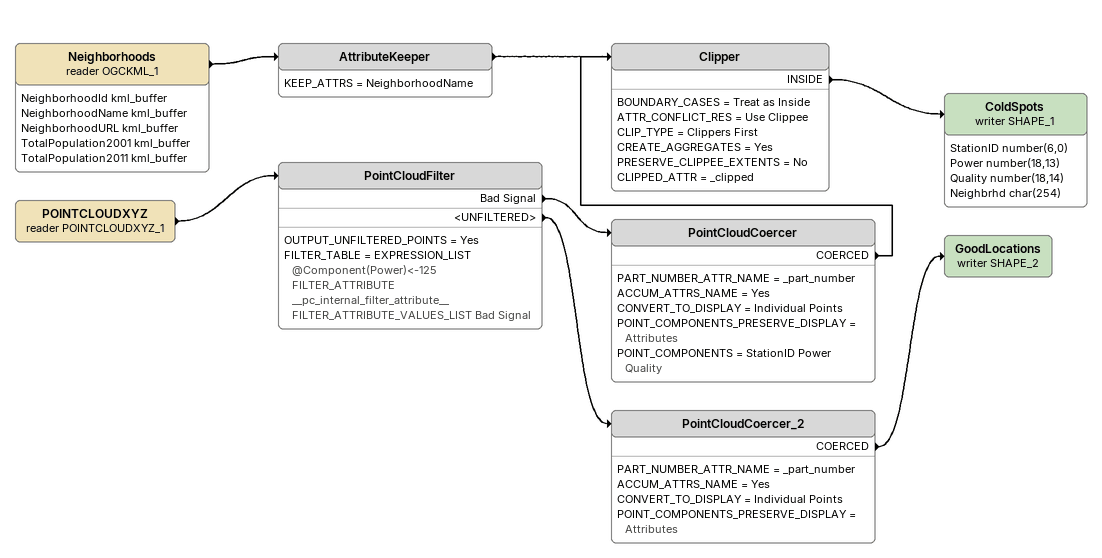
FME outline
Neighborhoods (reader OGCKML_1)
    attributes: NeighborhoodId kml_buffer, NeighborhoodName kml_buffer, NeighborhoodURL kml_buffer, TotalPopulation2001 kml_buffer, TotalPopulation2011 kml_buffer
    -> AttributeKeeper
AttributeKeeper
    KEEP_ATTRS = NeighborhoodName
    -> Clipper
POINTCLOUDXYZ (reader POINTCLOUDXYZ_1)
    -> PointCloudFilter
PointCloudFilter
    OUTPUT_UNFILTERED_POINTS = Yes
    FILTER_TABLE = EXPRESSION_LIST @Component(Power)<-125 FILTER_ATTRIBUTE __pc_internal_filter_attribute__ FILTER_ATTRIBUTE_VALUES_LIST Bad Signal
    Bad Signal -> PointCloudCoercer
    <UNFILTERED> -> PointCloudCoercer_2
PointCloudCoercer
    PART_NUMBER_ATTR_NAME = _part_number
    ACCUM_ATTRS_NAME = Yes
    CONVERT_TO_DISPLAY = Individual Points
    POINT_COMPONENTS_PRESERVE_DISPLAY = Attributes
    POINT_COMPONENTS = StationID Power Quality
    COERCED -> Clipper
Clipper
    BOUNDARY_CASES = Treat as Inside
    ATTR_CONFLICT_RES = Use Clippee
    CLIP_TYPE = Clippers First
    CREATE_AGGREGATES = Yes
    PRESERVE_CLIPPEE_EXTENTS = No
    CLIPPED_ATTR = _clipped
    INSIDE -> ColdSpots (writer SHAPE_1)
ColdSpots (writer SHAPE_1)
    attributes: StationID number(6,0), Power number(18,13), Quality number(18,14), Neighbrhd char(254)
PointCloudCoercer_2
    PART_NUMBER_ATTR_NAME = _part_number
    ACCUM_ATTRS_NAME = Yes
    CONVERT_TO_DISPLAY = Individual Points
    POINT_COMPONENTS_PRESERVE_DISPLAY = Attributes
    COERCED -> GoodLocations (writer SHAPE_2)
GoodLocations (writer SHAPE_2)
